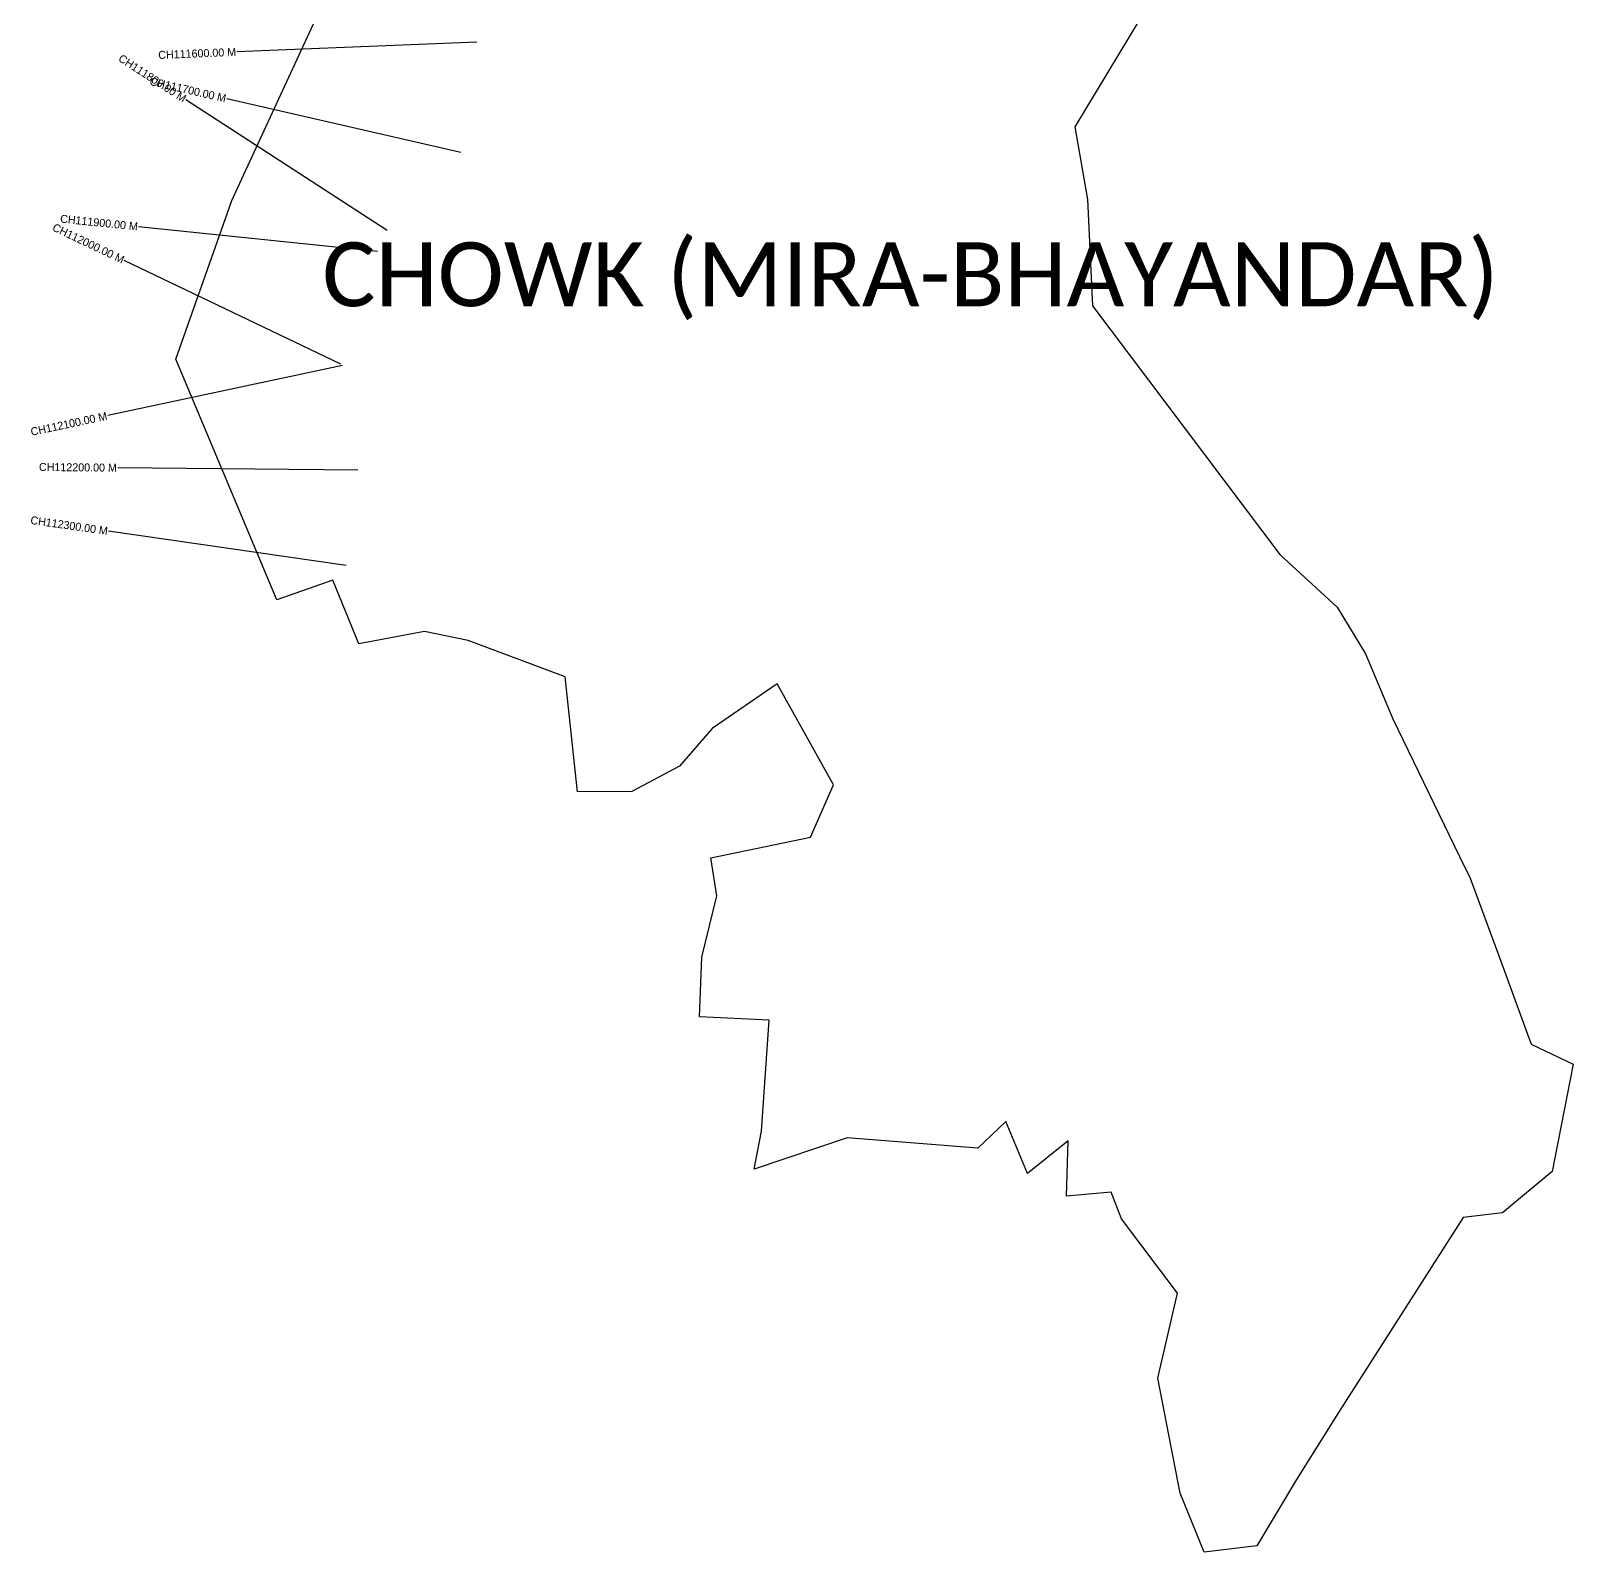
# Model space of a CAD drawing. Header units: metres. Extents: x 265666 to 268884, y 2134208 to 2142680.
# Drawn here: x 266956 to 268884, y 2134208 to 2136109 of the extents above; entities that cross this region are included whole.
import ezdxf
from ezdxf.enums import TextEntityAlignment as Align

# ---------------------------------------------------------------- set-up
doc = ezdxf.new("R2010")
doc.units = ezdxf.units.M
for name, color, linetype in [('CS', 134, 'Continuous'), ('CSMark', 6, 'Continuous'), ('VILLAGE NAME', 250, 'Continuous')]:
    doc.layers.add(name, color=color, linetype=linetype)

msp = doc.modelspace()

# ---------------------------------------------------------------- linework, layer by layer
at = {"color": 6}
for points in [[(268857.3, 2136978.2), (268260.8, 2135989.3), (268276.7, 2135898.4), (268283.1, 2135765.7), (268517.2, 2135454.8), (268588.8, 2135389), (268624.2, 2135330.9), (268658.4, 2135249.5), (268741.8, 2135077.2), (268754.9, 2135050.3), (268793.1, 2134946.6), (268831.3, 2134842.8), (268883.6, 2134817.7), (268857.6, 2134683.7), (268795.2, 2134631.9), (268746.3, 2134626.2), (268590.5, 2134382.3), (268538, 2134298.7), (268488.3, 2134215.9), (268422.7, 2134207.9), (268392.6, 2134281.5), (268364.8, 2134425.4), (268389.2, 2134531.7), (268319.3, 2134624.7), (268306.4, 2134657.7), (268250.7, 2134652.7), (268252.6, 2134721.9), (268201.8, 2134681.2), (268174.7, 2134746.3), (268139.6, 2134713), (267976.5, 2134725.8), (267860.2, 2134686.5), (267869.6, 2134734.1), (267878.9, 2134873), (267792.1, 2134876.8), (267795.1, 2134951.6), (267813.7, 2135028.1), (267806.2, 2135075.7), (267930.8, 2135101.5), (267959.5, 2135166.8), (267889.1, 2135293.2), (267807.8, 2135237.3), (267766.8, 2135190.4), (267707.5, 2135158.5), (267639.5, 2135158.3), (267624.1, 2135302), (267503, 2135347.2), (267448.2, 2135358.5), (267366.4, 2135343.1), (267333.9, 2135422.8), (267263.9, 2135398.4), (267137.7, 2135699.1), (267137.7, 2135699.1)], [(267137.7, 2135699.1), (267202.1, 2135882.1), (267207.5, 2135897.2), (267245.5, 2135979.5), (267353.6, 2136213.1)]]:
    msp.add_lwpolyline(points, dxfattribs=at)
at = {"layer": 'CS'}
for p, q in [((267513.8, 2136095.2), (267214, 2136083.1)), ((267401.9, 2135859.8), (267150.2, 2136023)), ((267493.7, 2135957.3), (267201.3, 2136024.6)), ((267389.5, 2135833.5), (267091.1, 2135864.6)), ((267343.9, 2135692.6), (267073.3, 2135822.2)), ((267346, 2135691), (267052.6, 2135628.6)), ((267365, 2135560.2), (267065, 2135563.3)), ((267350.5, 2135441.2), (267053.6, 2135484))]:
    msp.add_line(p, q, dxfattribs=at)

# ---------------------------------------------------------------- texts
at = {"layer": 'CSMark'}
for s, rotation, p in [('CH111600.00 M', 2.3049, (267213, 2136083.1)), ('CH111800.00 M', 327.0321, (267149.3, 2136023.6)), ('CH111700.00 M', 347.0445, (267200.3, 2136024.8)), ('CH111900.00 M', 354.0624, (267090.1, 2135864.7)), ('CH112000.00 M', 334.4018, (267072.4, 2135822.7)), ('CH112100.00 M', 12.021, (267051.6, 2135628.3)), ('CH112200.00 M', 359.4057, (267064, 2135563.3)), ('CH112300.00 M', 351.7938, (267052.6, 2135484.2))]:
    msp.add_text(s, height=10, rotation=rotation, dxfattribs=at).set_placement(p, align=Align.MIDDLE_RIGHT)
at = {"layer": 'VILLAGE NAME', "insert": (267320.7, 2135845.1), "char_height": 80, "attachment_point": 1}
msp.add_mtext_dynamic_manual_height_columns('{\\fCalibri|b0|i0|c0|p34;CHOWK (MIRA-BHAYANDAR)}', width=1449.11, gutter_width=643.2, heights=[0], dxfattribs=at)

doc.saveas('drawing.dxf')
